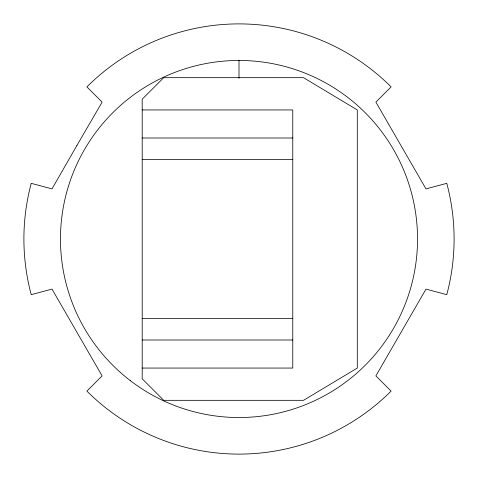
<?xml version="1.0" encoding="UTF-8"?>
<svg xmlns="http://www.w3.org/2000/svg" width="478" height="478" viewBox="0 0 478 478"><rect width="100%" height="100%" fill="white"/><g stroke="black" fill="none" stroke-linecap="round" stroke-linejoin="round"><path stroke-width="0.72" d="M142.205 109.94L292.775 109.94L292.775 368.06L142.205 368.06M142.205 137.999L292.775 137.999M142.205 159.509L292.775 159.509M142.205 318.491L292.775 318.491M142.205 340.001L292.775 340.001M239 60.467L239 78.32M76.934 145.431L52.006 188.894L31.231 183.331A215.1 215.1 0 0 0 31.231 294.669L52.006 289.106L102.113 375.887L86.9 391.1A215.1 215.1 0 0 0 391.1 391.1L375.887 375.887L425.994 289.106L446.769 294.669A215.1 215.1 0 0 0 446.769 183.331L425.994 188.894L375.887 102.113L391.1 86.9A215.1 215.1 0 0 0 86.9 86.9L102.113 102.113L76.934 145.431M163.715 77.675L142.205 99.185L142.205 378.815L163.715 400.325L303.53 400.325L357.305 368.06L357.305 109.94L303.53 77.675L163.715 77.675M130.315 380.637A178.533 178.533 0 0 0 416.003 262.303A178.533 178.533 0 0 0 170.676 74.054A178.533 178.533 0 0 0 130.315 380.637"/></g></svg>
